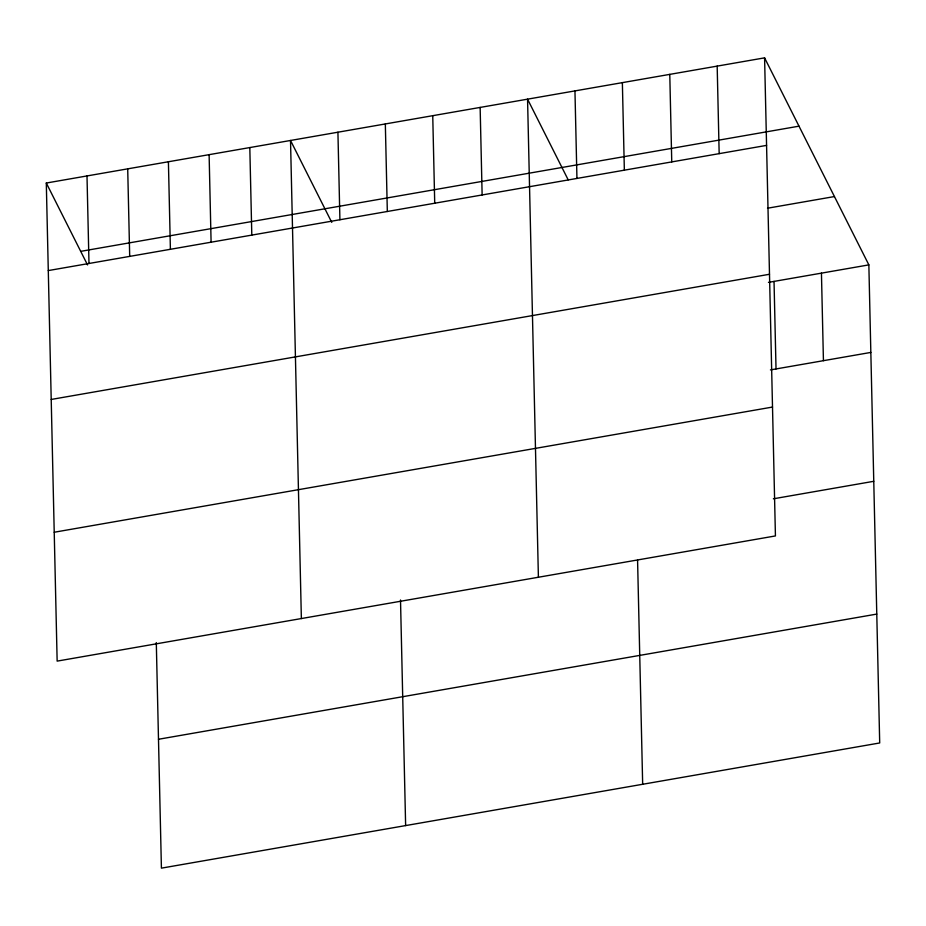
<?xml version="1.0" encoding="UTF-8"?>
<svg xmlns="http://www.w3.org/2000/svg" width="926" height="926" viewBox="0 0 926 926"><rect width="100%" height="100%" fill="white"/><g stroke="black" fill="none" stroke-linecap="round" stroke-linejoin="round"><path stroke-width="1.39" d="M764.587 57.852L775.432 535.934L57.146 661.118L46.3 183.035L764.587 57.852L868.854 264.882L879.7 742.965L161.413 868.148L156.297 642.575M80.712 251.351L798.999 126.168M48.291 270.577L766.578 145.382M767.515 208.223L834.442 196.555M51.208 399.453L769.494 274.27M768.464 282.372L868.854 264.882M770.444 369.914L870.834 352.424M54.229 532.242L772.515 407.058M773.372 498.801L873.762 481.3M158.485 739.272L876.772 614.088M568.182 179.829L527.554 99.163L538.4 577.245M331.763 222.379L290.521 140.474L301.367 618.556M46.3 183.035L87.553 264.94M821.443 273.147L823.434 360.677M774.032 281.4L776.023 368.942M717.175 66.105L719.166 153.647M669.776 74.369L671.755 161.911M637.574 560.137L642.667 784.276M622.365 82.634L624.356 170.176M574.953 90.898L576.944 178.44M480.143 107.416L482.133 194.958M432.743 115.681L434.722 203.222M400.507 600.002L405.634 825.587M385.332 123.945L387.323 211.487M337.921 132.21L339.911 219.751M249.812 147.57L251.803 235.1M209.114 154.654L211.093 242.195M168.405 161.749L170.396 249.291M127.707 168.845L129.698 256.386M86.998 175.94L88.989 263.482"/></g></svg>
